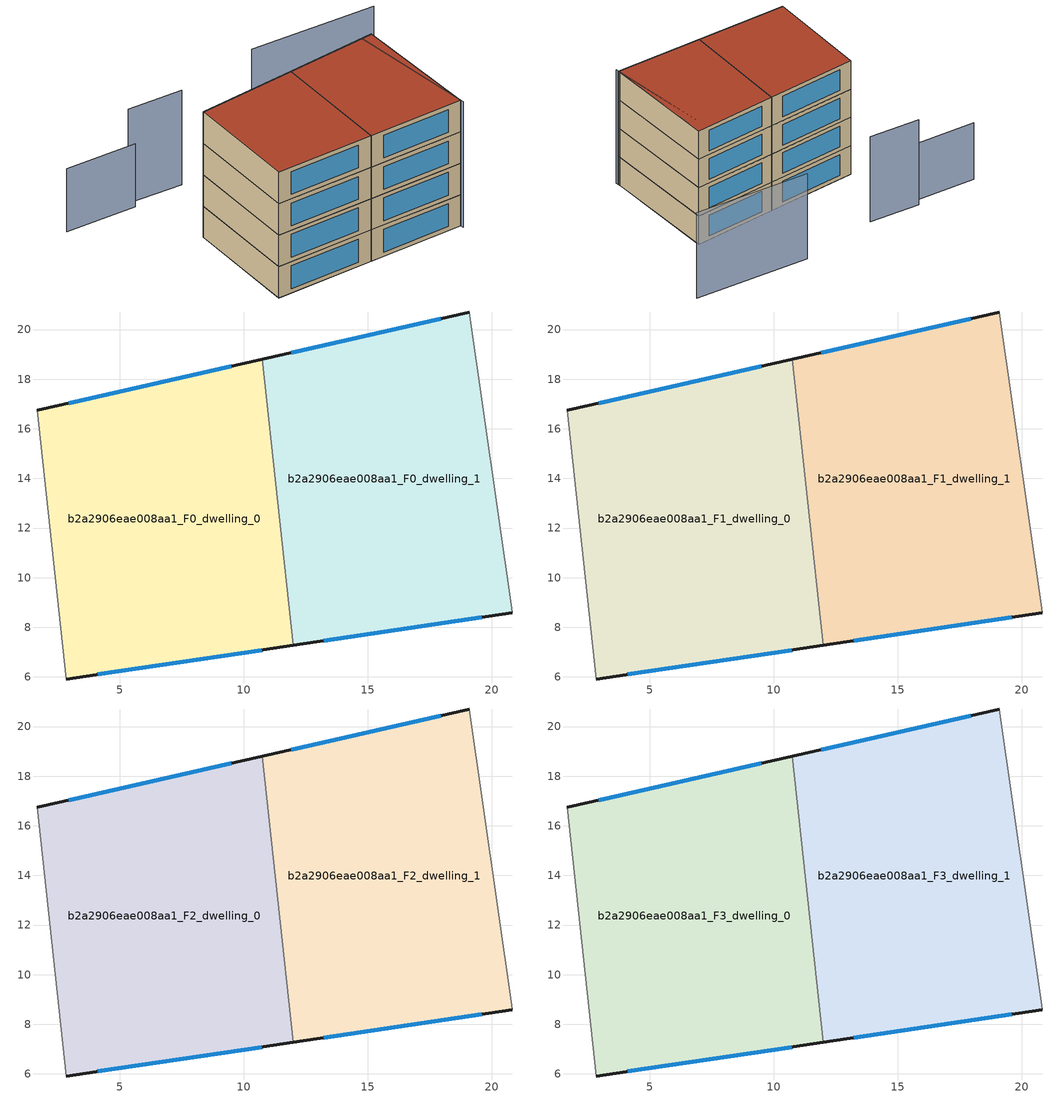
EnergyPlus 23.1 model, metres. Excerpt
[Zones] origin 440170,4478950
b2a2906eae008aa1_F0_dwelling_0
 floor ground (EU_floor_Construction): 11.99,7.27 10.76,18.81 1.68,16.74 2.84,5.92 z0
 wall outside (EU_wall_Construction): 11.99,7.27 2.84,5.92 / 1.68,16.74 10.76,18.81 z0:3
 wall adiabatic (EU_wall_Construction): 2.84,5.92 1.68,16.74 z0:3
 wall to b2a2906eae008aa1_F0_dwelling_1 (EU_wall_Construction): 10.76,18.81 11.99,7.27 z0:3
 window (EU_Window_Construction): 10.73,7.09 4.11,6.11 / 2.94,17.03 9.5,18.52 z0.42:2.58
b2a2906eae008aa1_F0_dwelling_1
 floor ground (EU_floor_Construction): 20.82,8.58 20.79,8.77 19.09,20.71 10.76,18.81 11.99,7.27 z0
 wall outside (EU_wall_Construction): 20.82,8.58 11.99,7.27 / 10.76,18.81 19.09,20.71 z0:3
 wall adiabatic (EU_wall_Construction): 19.09,20.71 20.79,8.77 20.82,8.58 z0:3
 window (EU_Window_Construction): 19.59,8.4 13.22,7.46 / 11.91,19.07 17.93,20.44 z0.42:2.58
b2a2906eae008aa1_F1_dwelling_0
 floor to b2a2906eae008aa1_F0_dwelling_0 (EU_floor_Construction): 11.99,7.27 10.75,18.81 1.68,16.74 2.84,5.92 z3
 wall outside (EU_wall_Construction): 11.99,7.27 2.84,5.92 / 1.68,16.74 10.76,18.81 z3:6
 wall adiabatic (EU_wall_Construction): 2.84,5.92 1.68,16.74 z3:6
 wall to b2a2906eae008aa1_F1_dwelling_1 (EU_wall_Construction): 10.76,18.81 11.99,7.27 z3:6
 window (EU_Window_Construction): 10.73,7.09 4.11,6.11 / 2.94,17.03 9.5,18.52 z3.42:5.58
b2a2906eae008aa1_F1_dwelling_1
 floor to b2a2906eae008aa1_F0_dwelling_1 (EU_floor_Construction): 20.82,8.58 20.79,8.77 19.09,20.71 10.75,18.81 11.99,7.27 z3
 wall outside (EU_wall_Construction): 20.82,8.58 11.99,7.27 / 10.76,18.81 19.09,20.71 z3:6
 wall adiabatic (EU_wall_Construction): 19.09,20.71 20.79,8.77 20.82,8.58 z3:6
 window (EU_Window_Construction): 19.59,8.4 13.22,7.46 / 11.91,19.07 17.93,20.44 z3.42:5.58
b2a2906eae008aa1_F2_dwelling_0
 floor to b2a2906eae008aa1_F1_dwelling_0 (EU_floor_Construction): 11.99,7.27 10.75,18.81 1.68,16.74 2.84,5.92 z6
 wall outside (EU_wall_Construction): 11.99,7.27 2.84,5.92 / 1.68,16.74 10.76,18.81 z6:9
 wall adiabatic (EU_wall_Construction): 2.84,5.92 1.68,16.74 z6:9
 wall to b2a2906eae008aa1_F2_dwelling_1 (EU_wall_Construction): 10.76,18.81 11.99,7.27 z6:9
 window (EU_Window_Construction): 10.73,7.09 4.11,6.11 / 2.94,17.03 9.5,18.52 z6.42:8.58
b2a2906eae008aa1_F2_dwelling_1
 floor to b2a2906eae008aa1_F1_dwelling_1 (EU_floor_Construction): 20.82,8.58 20.79,8.77 19.09,20.71 10.75,18.81 11.99,7.27 z6
 wall outside (EU_wall_Construction): 20.82,8.58 11.99,7.27 / 10.76,18.81 19.09,20.71 z6:9
 wall adiabatic (EU_wall_Construction): 19.09,20.71 20.79,8.77 20.82,8.58 z6:9
 window (EU_Window_Construction): 19.59,8.4 13.22,7.46 / 11.91,19.07 17.93,20.44 z6.42:8.58
b2a2906eae008aa1_F3_dwelling_0
 floor to b2a2906eae008aa1_F2_dwelling_0 (EU_floor_Construction): 11.99,7.27 10.75,18.81 1.68,16.74 2.84,5.92 z9
 wall outside (EU_wall_Construction): 11.99,7.27 2.84,5.92 / 1.68,16.74 10.76,18.81 z9:12
 wall adiabatic (EU_wall_Construction): 2.84,5.92 1.68,16.74 z9:12
 wall to b2a2906eae008aa1_F3_dwelling_1 (EU_wall_Construction): 10.76,18.81 11.99,7.27 z9:12
 window (EU_Window_Construction): 10.73,7.09 4.11,6.11 / 2.94,17.03 9.5,18.52 z9.42:11.58
 roof outside (EU_roof_Construction): 10.76,18.81 11.99,7.27 2.84,5.92 1.68,16.74 z12
b2a2906eae008aa1_F3_dwelling_1
 floor to b2a2906eae008aa1_F2_dwelling_1 (EU_floor_Construction): 20.82,8.58 20.79,8.77 19.09,20.71 10.75,18.81 11.99,7.27 z9
 wall outside (EU_wall_Construction): 20.82,8.58 11.99,7.27 / 10.76,18.81 19.09,20.71 z9:12
 wall adiabatic (EU_wall_Construction): 19.09,20.71 20.79,8.77 20.82,8.58 z9:12
 window (EU_Window_Construction): 19.59,8.4 13.22,7.46 / 11.91,19.07 17.93,20.44 z9.42:11.58
 roof outside (EU_roof_Construction): 19.09,20.71 20.79,8.77 20.82,8.58 11.99,7.27 10.76,18.81 z12
shading: 20.9,8.31 18.07,20.47 z0:12; -1,23.33 -7.6,22.62 z0:6; 3.84,24.5 -1.27,24.07 / 23.39,28.42 11.68,27.32 z0:9
[Building]
EU S2 Campaign: North Axis=0; Terrain=City; Solar Distribution=FullExterior
[Site:Location]
Madrid: Latitude=40.5; Longitude=-3.5; Time Zone=1; Elevation=609
[SizingPeriod:WeatherFileDays]
AnnualSizingPeriod: Begin Month=1; Begin Day of Month=1; End Month=12; End Day of Month=31; Day of Week for Start Day=Monday; Use Weather File Daylight Saving Period=No; Use Weather File Rain and Snow Indicators=No
[MATERIAL]
EU_InternalMass_Material: Roughness=MediumRough; Thickness=0.1; Conductivity=1; Density=1800; Specific Heat=900; Thermal Absorptance=0.9; Solar Absorptance=0.7; Visible Absorptance=0.7
[MATERIAL:NOMASS] Roughness=MediumRough; Thermal Absorptance=0.9; Solar Absorptance=0.7; Visible Absorptance=0.7
Name | Thermal Resistance
EU_wall_NoMass | 1.60022
EU_roof_NoMass | 1.57597
EU_floor_NoMass | 0.470652
[WINDOWMATERIAL:SIMPLEGLAZINGSYSTEM]
EU_Window_SimpleGlazing: UFactor=3.28802; Solar Heat Gain Coefficient=0.85; Visible Transmittance=0.85
[CONSTRUCTION]
EU_wall_Construction: EU_wall_NoMass
EU_roof_Construction: EU_roof_NoMass
EU_floor_Construction: EU_floor_NoMass
EU_InternalMass_Construction: EU_InternalMass_Material
EU_Window_Construction: EU_Window_SimpleGlazing
[ZONE] Type=1; Multiplier=1; Ceiling Height=autocalculate; Floor Area=autocalculate; Part of Total Floor Area=Yes
Name | Volume
b2a2906eae008aa1_F0_dwelling_0; b2a2906eae008aa1_F1_dwelling_0; b2a2906eae008aa1_F2_dwelling_0; b2a2906eae008aa1_F3_dwelling_0 | 311.646
b2a2906eae008aa1_F0_dwelling_1; b2a2906eae008aa1_F1_dwelling_1; b2a2906eae008aa1_F2_dwelling_1; b2a2906eae008aa1_F3_dwelling_1 | 311.632
[INTERNALMASS] Construction=EU_InternalMass_Construction
Name | Zone or ZoneList | Surface Area
b2a2906eae008aa1_F0_dwelling_0_EU_InternalMass | b2a2906eae008aa1_F0_dwelling_0 | 103.882
b2a2906eae008aa1_F0_dwelling_1_EU_InternalMass | b2a2906eae008aa1_F0_dwelling_1 | 103.877
b2a2906eae008aa1_F1_dwelling_0_EU_InternalMass | b2a2906eae008aa1_F1_dwelling_0 | 103.882
b2a2906eae008aa1_F1_dwelling_1_EU_InternalMass | b2a2906eae008aa1_F1_dwelling_1 | 103.877
b2a2906eae008aa1_F2_dwelling_0_EU_InternalMass | b2a2906eae008aa1_F2_dwelling_0 | 103.882
b2a2906eae008aa1_F2_dwelling_1_EU_InternalMass | b2a2906eae008aa1_F2_dwelling_1 | 103.877
b2a2906eae008aa1_F3_dwelling_0_EU_InternalMass | b2a2906eae008aa1_F3_dwelling_0 | 103.882
b2a2906eae008aa1_F3_dwelling_1_EU_InternalMass | b2a2906eae008aa1_F3_dwelling_1 | 103.877
[OTHEREQUIPMENT] Fuel Type=Electricity; Design Level Calculation Method=Watts/Area; Power per Zone Floor Area=1; Fraction Latent=0; Fraction Radiant=0; Fraction Lost=0; Carbon Dioxide Generation Rate=0; EndUse Subcategory=EU_Step8_InternalGains
Name | Zone or ZoneList or Space or SpaceList | Schedule
EU_Step8_InternalGain_b2a2906eae008aa1_F0_dwelling_0_f000 | b2a2906eae008aa1_F0_dwelling_0 | EU_Step8_GainSchedule_b2a2906eae008aa1_F0_dwelling_0_f000
EU_Step8_InternalGain_b2a2906eae008aa1_F0_dwelling_1_f000 | b2a2906eae008aa1_F0_dwelling_1 | EU_Step8_GainSchedule_b2a2906eae008aa1_F0_dwelling_1_f000
EU_Step8_InternalGain_b2a2906eae008aa1_F1_dwelling_0_f000 | b2a2906eae008aa1_F1_dwelling_0 | EU_Step8_GainSchedule_b2a2906eae008aa1_F1_dwelling_0_f000
EU_Step8_InternalGain_b2a2906eae008aa1_F1_dwelling_1_f000 | b2a2906eae008aa1_F1_dwelling_1 | EU_Step8_GainSchedule_b2a2906eae008aa1_F1_dwelling_1_f000
EU_Step8_InternalGain_b2a2906eae008aa1_F2_dwelling_0_f000 | b2a2906eae008aa1_F2_dwelling_0 | EU_Step8_GainSchedule_b2a2906eae008aa1_F2_dwelling_0_f000
EU_Step8_InternalGain_b2a2906eae008aa1_F2_dwelling_1_f000 | b2a2906eae008aa1_F2_dwelling_1 | EU_Step8_GainSchedule_b2a2906eae008aa1_F2_dwelling_1_f000
EU_Step8_InternalGain_b2a2906eae008aa1_F3_dwelling_0_f000 | b2a2906eae008aa1_F3_dwelling_0 | EU_Step8_GainSchedule_b2a2906eae008aa1_F3_dwelling_0_f000
EU_Step8_InternalGain_b2a2906eae008aa1_F3_dwelling_1_f000 | b2a2906eae008aa1_F3_dwelling_1 | EU_Step8_GainSchedule_b2a2906eae008aa1_F3_dwelling_1_f000
[ZONEVENTILATION:DESIGNFLOWRATE] Schedule=EU_AlwaysOn; Design Flow Rate Calculation Method=AirChanges/Hour; Air Changes per Hour=0.480704; Ventilation Type=Natural; Fan Pressure Rise=0; Fan Total Efficiency=1; Constant Term Coefficient=1; Temperature Term Coefficient=0; Velocity Term Coefficient=0; Velocity Squared Term Coefficient=0; Minimum Indoor Temperature=-100; Maximum Indoor Temperature=100; Delta Temperature=-100; Minimum Outdoor Temperature=-100; Maximum Outdoor Temperature=100; Maximum Wind Speed=40
Name | Zone or ZoneList or Space or SpaceList
EU_ConstantAir_b2a2906eae008aa1_F0_dwelling_0 | b2a2906eae008aa1_F0_dwelling_0
EU_ConstantAir_b2a2906eae008aa1_F0_dwelling_1 | b2a2906eae008aa1_F0_dwelling_1
EU_ConstantAir_b2a2906eae008aa1_F1_dwelling_0 | b2a2906eae008aa1_F1_dwelling_0
EU_ConstantAir_b2a2906eae008aa1_F1_dwelling_1 | b2a2906eae008aa1_F1_dwelling_1
EU_ConstantAir_b2a2906eae008aa1_F2_dwelling_0 | b2a2906eae008aa1_F2_dwelling_0
EU_ConstantAir_b2a2906eae008aa1_F2_dwelling_1 | b2a2906eae008aa1_F2_dwelling_1
EU_ConstantAir_b2a2906eae008aa1_F3_dwelling_0 | b2a2906eae008aa1_F3_dwelling_0
EU_ConstantAir_b2a2906eae008aa1_F3_dwelling_1 | b2a2906eae008aa1_F3_dwelling_1
[HVACTEMPLATE:THERMOSTAT] Constant Heating Setpoint=20; Constant Cooling Setpoint=50
EU_HeatOnly_b2a2906eae008aa1_F0_dwelling_0; EU_HeatOnly_b2a2906eae008aa1_F0_dwelling_1; EU_HeatOnly_b2a2906eae008aa1_F1_dwelling_0; EU_HeatOnly_b2a2906eae008aa1_F1_dwelling_1; EU_HeatOnly_b2a2906eae008aa1_F2_dwelling_0; EU_HeatOnly_b2a2906eae008aa1_F2_dwelling_1; EU_HeatOnly_b2a2906eae008aa1_F3_dwelling_0; EU_HeatOnly_b2a2906eae008aa1_F3_dwelling_1
[HVACTEMPLATE:ZONE:IDEALLOADSAIRSYSTEM] System Availability Schedule=EU_AlwaysOn; Maximum Heating Supply Air Temperature=50; Minimum Cooling Supply Air Temperature=13; Maximum Heating Supply Air Humidity Ratio=0.0156; Minimum Cooling Supply Air Humidity Ratio=0.0077; Heating Limit=NoLimit; Cooling Limit=NoLimit; Heating Availability Schedule=EU_AlwaysOn; Cooling Availability Schedule=EU_CoolingOff; Dehumidification Control Type=ConstantSensibleHeatRatio; Cooling Sensible Heat Ratio=0.7; Dehumidification Setpoint=60; Humidification Control Type=None; Humidification Setpoint=30; Outdoor Air Method=None; Outdoor Air Flow Rate per Person=0.00944; Outdoor Air Flow Rate per Zone Floor Area=0; Outdoor Air Flow Rate per Zone=0; Demand Controlled Ventilation Type=None; Outdoor Air Economizer Type=NoEconomizer; Heat Recovery Type=None; Sensible Heat Recovery Effectiveness=0.7; Latent Heat Recovery Effectiveness=0.65
Name | Template Thermostat
b2a2906eae008aa1_F0_dwelling_0 | EU_HeatOnly_b2a2906eae008aa1_F0_dwelling_0
b2a2906eae008aa1_F0_dwelling_1 | EU_HeatOnly_b2a2906eae008aa1_F0_dwelling_1
b2a2906eae008aa1_F1_dwelling_0 | EU_HeatOnly_b2a2906eae008aa1_F1_dwelling_0
b2a2906eae008aa1_F1_dwelling_1 | EU_HeatOnly_b2a2906eae008aa1_F1_dwelling_1
b2a2906eae008aa1_F2_dwelling_0 | EU_HeatOnly_b2a2906eae008aa1_F2_dwelling_0
b2a2906eae008aa1_F2_dwelling_1 | EU_HeatOnly_b2a2906eae008aa1_F2_dwelling_1
b2a2906eae008aa1_F3_dwelling_0 | EU_HeatOnly_b2a2906eae008aa1_F3_dwelling_0
b2a2906eae008aa1_F3_dwelling_1 | EU_HeatOnly_b2a2906eae008aa1_F3_dwelling_1
[SIZING:ZONE] Zone Cooling Design Supply Air Temperature Input Method=SupplyAirTemperature; Zone Cooling Design Supply Air Temperature=13; Zone Heating Design Supply Air Temperature Input Method=SupplyAirTemperature; Zone Heating Design Supply Air Temperature=50; Zone Cooling Design Supply Air Humidity Ratio=0.008; Zone Heating Design Supply Air Humidity Ratio=0.008; Cooling Design Air Flow Method=DesignDay; Cooling Design Air Flow Rate=0; Cooling Minimum Air Flow per Zone Floor Area=0.000762; Cooling Minimum Air Flow=0; Cooling Minimum Air Flow Fraction=0.2; Heating Design Air Flow Method=DesignDay; Heating Design Air Flow Rate=0; Heating Maximum Air Flow per Zone Floor Area=0.002032; Heating Maximum Air Flow=0.141576; Heating Maximum Air Flow Fraction=0.3; Account for Dedicated Outdoor Air System=No; Dedicated Outdoor Air System Control Strategy=NeutralSupplyAir; Dedicated Outdoor Air Low Setpoint Temperature for Design=autosize; Dedicated Outdoor Air High Setpoint Temperature for Design=autosize; Zone Load Sizing Method=Sensible Load Only No Latent Load; Zone Latent Cooling Design Supply Air Humidity Ratio Input Method=HumidityRatioDifference; Zone Cooling Design Supply Air Humidity Ratio Difference=0.005; Zone Latent Heating Design Supply Air Humidity Ratio Input Method=HumidityRatioDifference; Zone Humidification Design Supply Air Humidity Ratio Difference=0.005
b2a2906eae008aa1_F0_dwelling_0; b2a2906eae008aa1_F0_dwelling_1; b2a2906eae008aa1_F1_dwelling_0; b2a2906eae008aa1_F1_dwelling_1; b2a2906eae008aa1_F2_dwelling_0; b2a2906eae008aa1_F2_dwelling_1; b2a2906eae008aa1_F3_dwelling_0; b2a2906eae008aa1_F3_dwelling_1
[SCHEDULE:CONSTANT]
Name | Hourly Value
EU_AlwaysOn | 1
EU_CoolingOff | 0
[SCHEDULE:FILE] Column Number=1; Rows to Skip at Top=0; Number of Hours of Data=8760; Column Separator=Comma; Interpolate to Timestep=No; Minutes per Item=60; Adjust Schedule for Daylight Savings=Yes
Name | File
EU_Step8_GainSchedule_b2a2906eae008aa1_F0_dwelling_0_f000 | ../../schedules/b2a2906eae008aa1/b2a2906eae008aa1_F0_dwelling_0_f000_gain.csv
EU_Step8_GainSchedule_b2a2906eae008aa1_F0_dwelling_1_f000 | ../../schedules/b2a2906eae008aa1/b2a2906eae008aa1_F0_dwelling_1_f000_gain.csv
EU_Step8_GainSchedule_b2a2906eae008aa1_F1_dwelling_0_f000 | ../../schedules/b2a2906eae008aa1/b2a2906eae008aa1_F1_dwelling_0_f000_gain.csv
EU_Step8_GainSchedule_b2a2906eae008aa1_F1_dwelling_1_f000 | ../../schedules/b2a2906eae008aa1/b2a2906eae008aa1_F1_dwelling_1_f000_gain.csv
EU_Step8_GainSchedule_b2a2906eae008aa1_F2_dwelling_0_f000 | ../../schedules/b2a2906eae008aa1/b2a2906eae008aa1_F2_dwelling_0_f000_gain.csv
EU_Step8_GainSchedule_b2a2906eae008aa1_F2_dwelling_1_f000 | ../../schedules/b2a2906eae008aa1/b2a2906eae008aa1_F2_dwelling_1_f000_gain.csv
EU_Step8_GainSchedule_b2a2906eae008aa1_F3_dwelling_0_f000 | ../../schedules/b2a2906eae008aa1/b2a2906eae008aa1_F3_dwelling_0_f000_gain.csv
EU_Step8_GainSchedule_b2a2906eae008aa1_F3_dwelling_1_f000 | ../../schedules/b2a2906eae008aa1/b2a2906eae008aa1_F3_dwelling_1_f000_gain.csv
